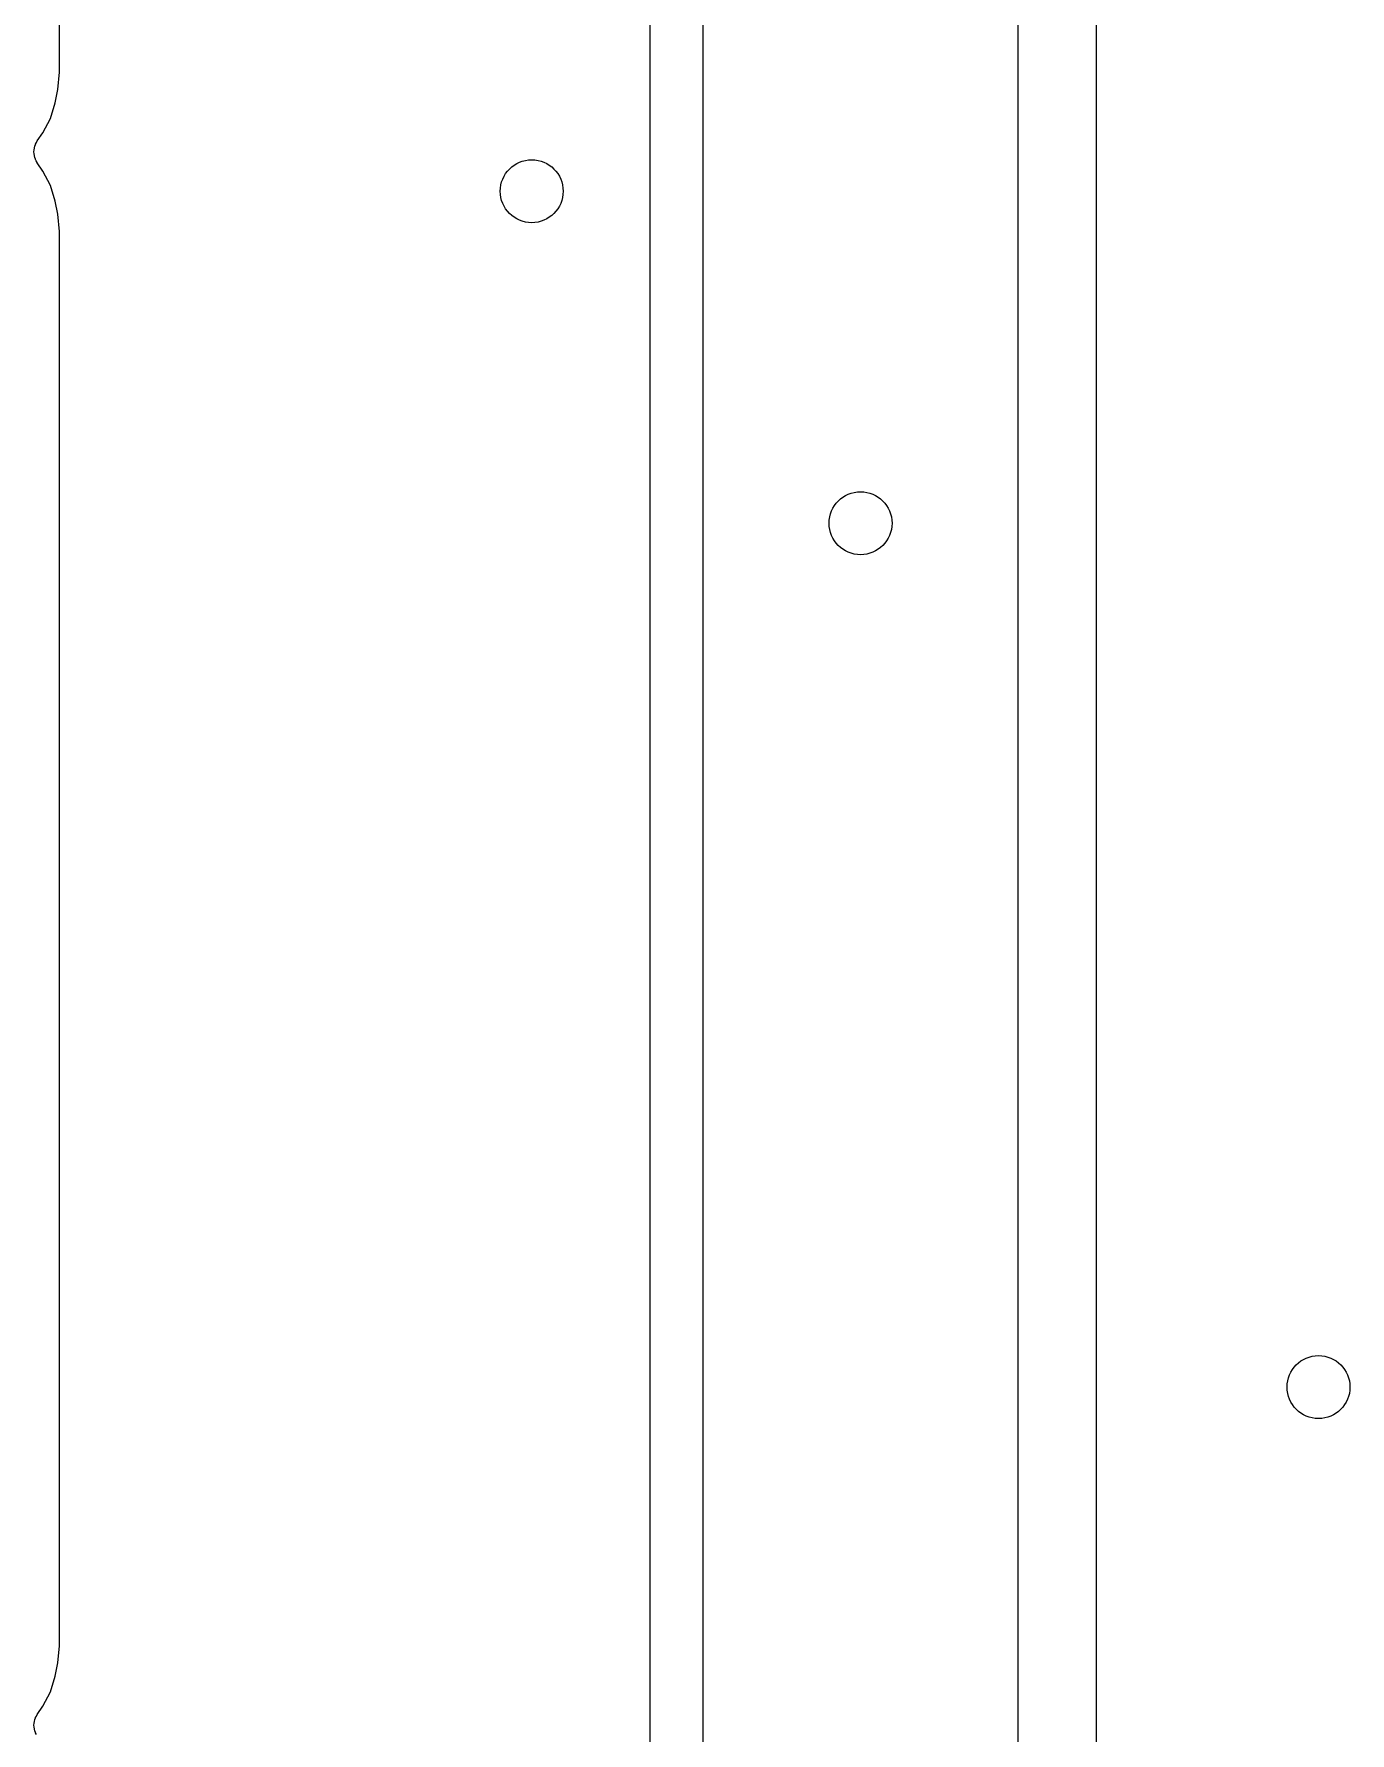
# Model space of a CAD drawing. Extents: x 1.67 to 6.2, y -5.98 to -1.89.
# Drawn here: x 3.0054 to 3.3346, y -4.3622 to -3.937 of the extents above; entities that cross this region are included whole.
import ezdxf

# ---------------------------------------------------------------- set-up
doc = ezdxf.new("R2010")
doc.units = 0
doc.header["$MEASUREMENT"] = 0
doc.layers.add('BLACK', color=7, linetype='CONTINUOUS')

msp = doc.modelspace()

# ---------------------------------------------------------------- linework, layer by layer
at = {"layer": 'BLACK', "linetype": 'CONTINUOUS'}
for p, q in [((3.25157, -2.08468), (3.25157, -5.08724)), ((3.27126, -5.07704), (3.27126, -3.10851)), ((3.15945, -3.19043), (3.15945, -5.13012)), ((3.01181, -3.94661), (3.01181, -3.59276)), ((3.17283, -4.06138), (3.17283, -3.66768)), ((3.01139, -3.95093), (3.01181, -3.94661)), ((3.01073, -3.95422), (3.01139, -3.95093)), ((3.00954, -3.95814), (3.01073, -3.95422)), ((3.00624, -3.9638), (3.00761, -3.96175)), ((3.00761, -3.96175), (3.00954, -3.95814)), ((3.00541, -3.96648), (3.00546, -3.96602)), ((3.00546, -3.96602), (3.00551, -3.96557)), ((3.00551, -3.96557), (3.00552, -3.96555)), ((3.00552, -3.96552), (3.00566, -3.96509)), ((3.00552, -3.96555), (3.00552, -3.96552)), ((3.00566, -3.96509), (3.00579, -3.96465)), ((3.00579, -3.96465), (3.0058, -3.96463)), ((3.0058, -3.96463), (3.00581, -3.96461)), ((3.00581, -3.96461), (3.00603, -3.9642)), ((3.00603, -3.9642), (3.00624, -3.9638)), ((3.00542, -3.9665), (3.00541, -3.96648)), ((3.00541, -3.96652), (3.00542, -3.9665)), ((3.00546, -3.96698), (3.00541, -3.96652)), ((3.0055, -3.96744), (3.00546, -3.96698)), ((3.0055, -3.96746), (3.0055, -3.96744)), ((3.0055, -3.96748), (3.0055, -3.96746)), ((3.00564, -3.96792), (3.0055, -3.96748)), ((3.00576, -3.96836), (3.00564, -3.96792)), ((3.00577, -3.96838), (3.00576, -3.96836)), ((3.00578, -3.9684), (3.00577, -3.96838)), ((3.00599, -3.96881), (3.00578, -3.9684)), ((3.0062, -3.96921), (3.00599, -3.96881)), ((3.00623, -3.96925), (3.0062, -3.96921)), ((3.00624, -3.96927), (3.00623, -3.96925)), ((3.00623, -3.96925), (3.00623, -3.96925)), ((3.00623, -3.96925), (3.00623, -3.96925)), ((3.00761, -3.97132), (3.00624, -3.96927)), ((3.00954, -3.97493), (3.00761, -3.97132)), ((3.01073, -3.97885), (3.00954, -3.97493)), ((3.01139, -3.98214), (3.01073, -3.97885)), ((3.01181, -3.98646), (3.01139, -3.98214)), ((3.01181, -4.34031), (3.01181, -3.98646)), ((3.17283, -4.45548), (3.17283, -4.06138)), ((3.17283, -4.06138), (3.17283, -4.06138)), ((3.01139, -4.34463), (3.01181, -4.34031)), ((3.01073, -4.34792), (3.01139, -4.34463)), ((3.00954, -4.35184), (3.01073, -4.34792)), ((3.00761, -4.35546), (3.00954, -4.35184)), ((3.00603, -4.35791), (3.00624, -4.3575)), ((3.00624, -4.3575), (3.00761, -4.35546)), ((3.00541, -4.36018), (3.00546, -4.35972)), ((3.00542, -4.3602), (3.00541, -4.36018)), ((3.00541, -4.36022), (3.00542, -4.3602)), ((3.00546, -4.36068), (3.00541, -4.36022)), ((3.00546, -4.35972), (3.00551, -4.35927)), ((3.0055, -4.36114), (3.00546, -4.36068)), ((3.0055, -4.36116), (3.0055, -4.36114)), ((3.0055, -4.36118), (3.0055, -4.36116)), ((3.00564, -4.36162), (3.0055, -4.36118)), ((3.00551, -4.35927), (3.00552, -4.35925)), ((3.00552, -4.35923), (3.00566, -4.35879)), ((3.00552, -4.35925), (3.00552, -4.35923)), ((3.00576, -4.36206), (3.00564, -4.36162)), ((3.00566, -4.35879), (3.00579, -4.35835)), ((3.00579, -4.35835), (3.0058, -4.35833)), ((3.0058, -4.35833), (3.00581, -4.35831)), ((3.00581, -4.35831), (3.00603, -4.35791)), ((3.00577, -4.36208), (3.00576, -4.36206)), ((3.00578, -4.3621), (3.00577, -4.36208)), ((3.006, -4.36251), (3.00578, -4.3621))]:
    msp.add_line(p, q, dxfattribs=at)
at = {"layer": 'BLACK'}
for centre in [(3.12992, -3.97638), (3.2122, -4.05945), (3.32677, -4.27559)]:
    msp.add_circle(centre, 0.00787, dxfattribs=at)

doc.saveas('drawing.dxf')
